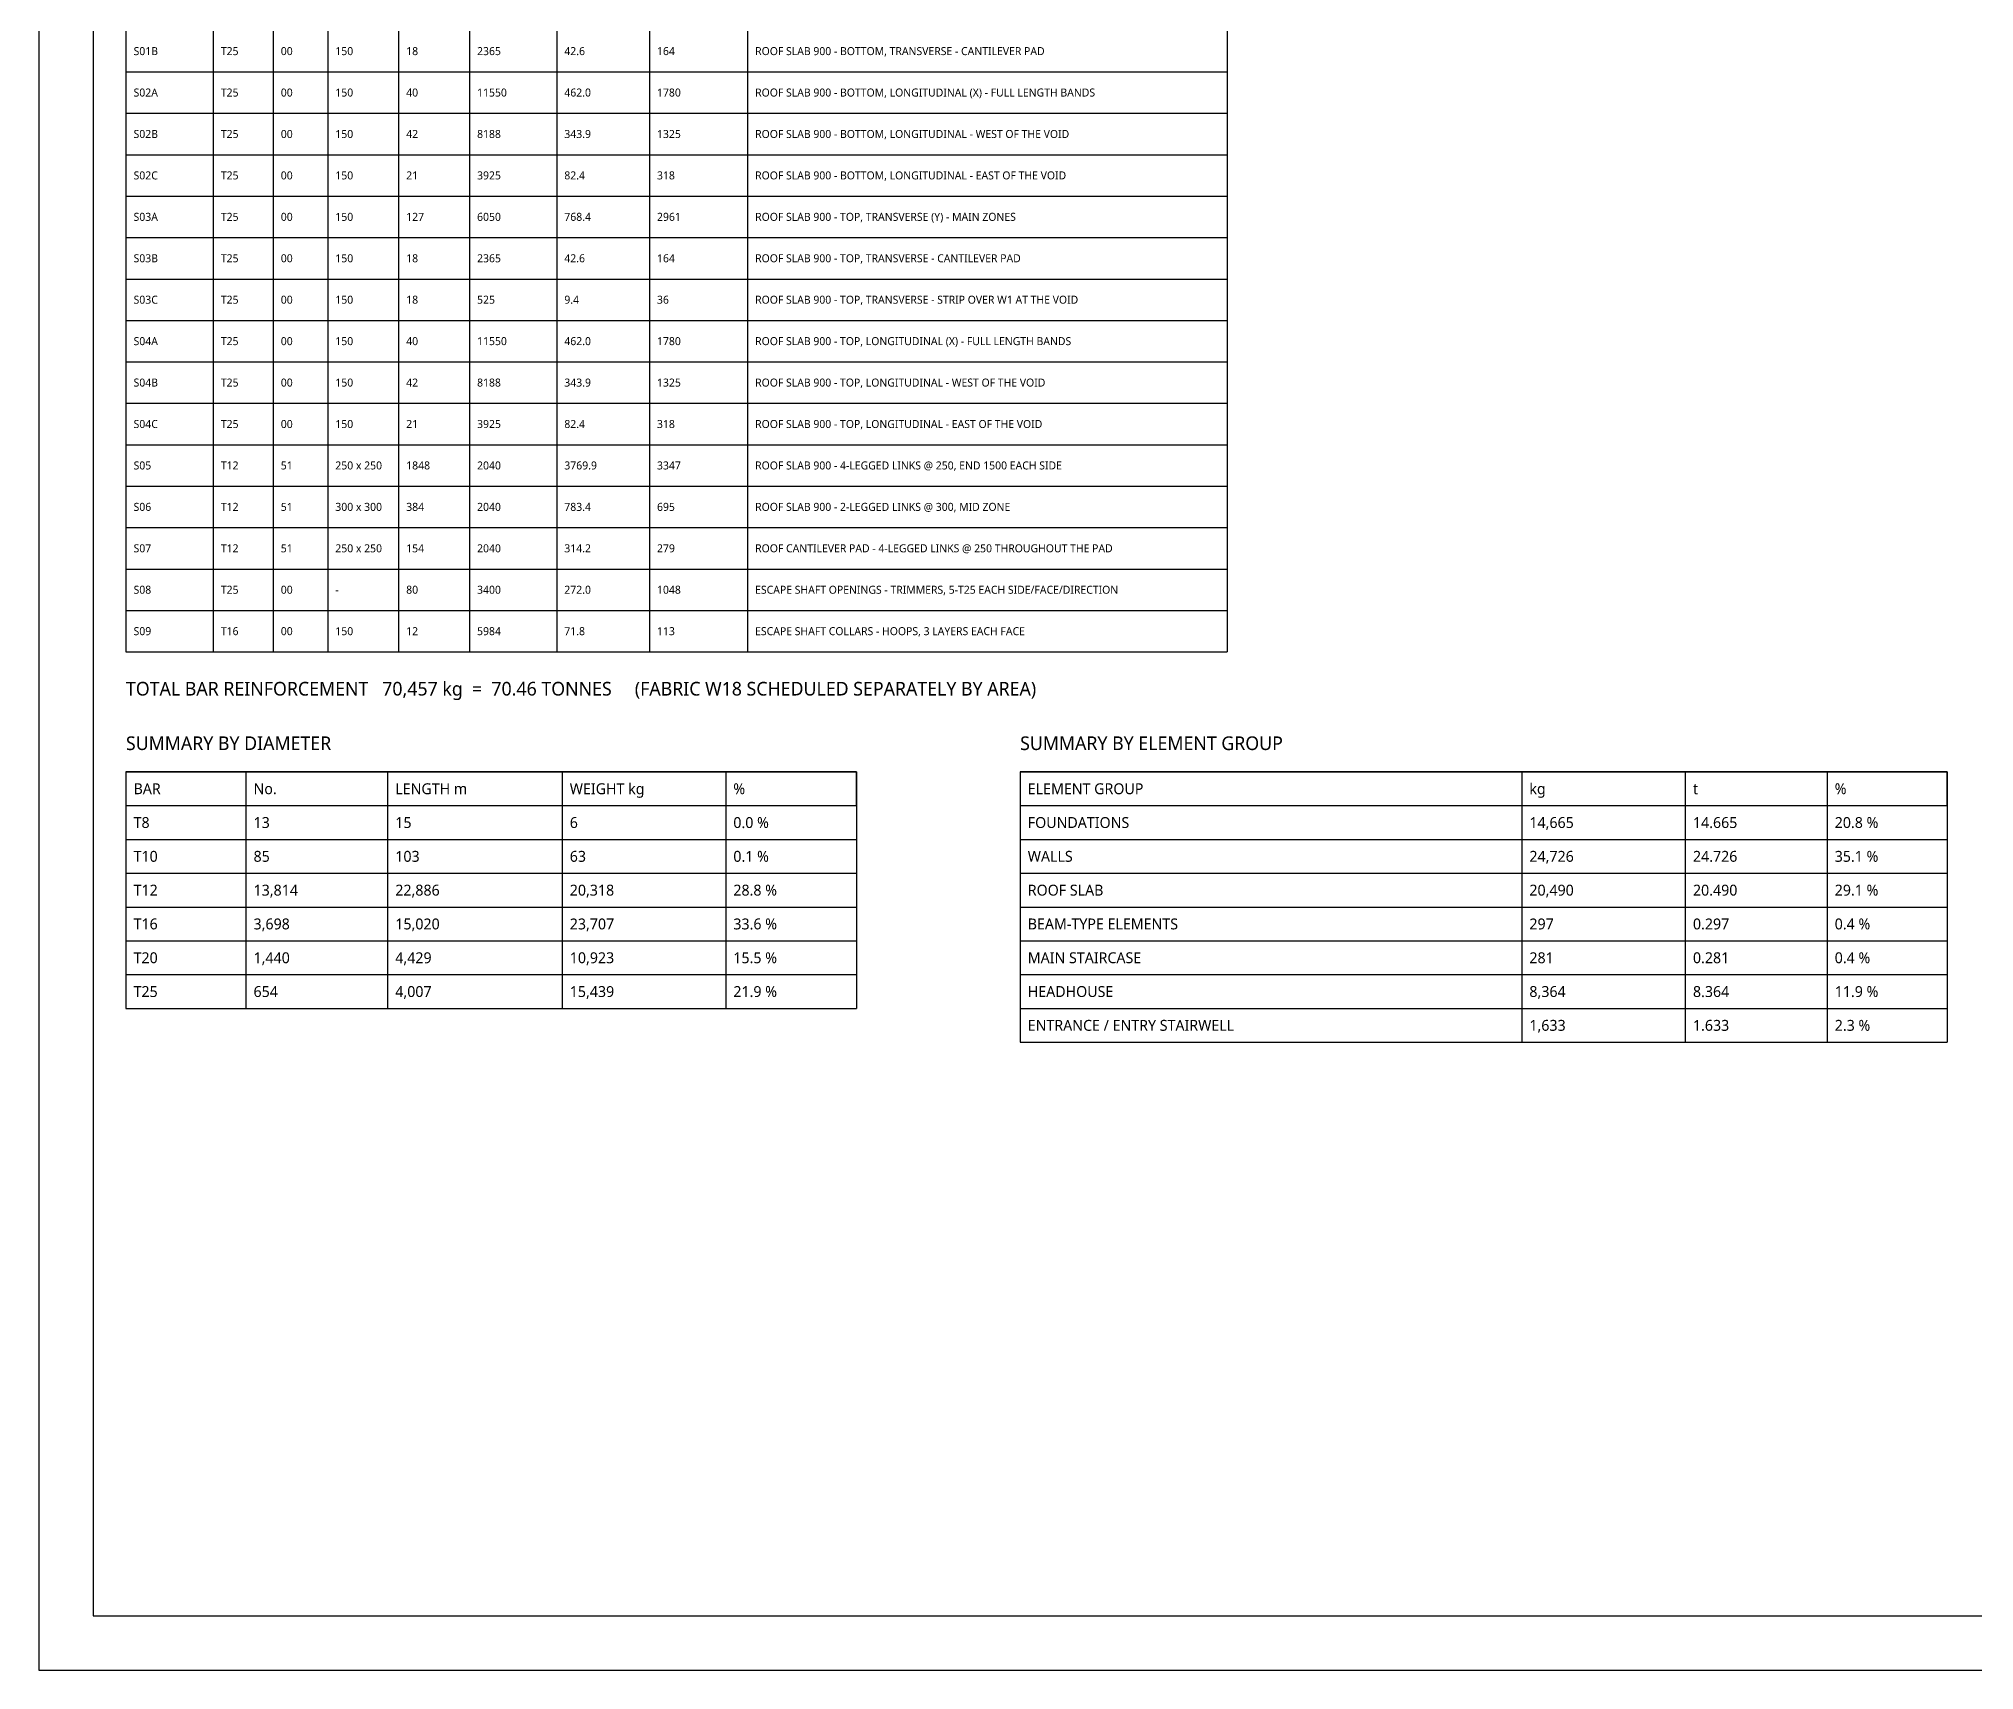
# Model space of a CAD drawing. Header units: millimetres. Extents: x 0 to 841, y 0 to 594.
# Drawn here: x 0 to 355, y 0 to 299.3 of the extents above; entities that cross this region are included whole.
import ezdxf

# ---------------------------------------------------------------- set-up
doc = ezdxf.new("R2010")
doc.units = ezdxf.units.MM
for name, color, linetype in [('S-BLAST', 1, 'Continuous'), ('S-TABLE', 7, 'Continuous'), ('S-TITLE', 7, 'Continuous')]:
    doc.layers.add(name, color=color, linetype=linetype)
doc.styles.add('OpenSans', font='OpenSans-Regular.ttf')

msp = doc.modelspace()

# ---------------------------------------------------------------- linework, layer by layer
at = {"layer": 'S-TABLE'}
for p, q in [((16, 544), (16, 186.8)), ((32, 544), (32, 186.8)), ((43, 544), (43, 186.8)), ((53, 544), (53, 186.8)), ((66, 544), (66, 186.8)), ((79, 544), (79, 186.8)), ((95, 544), (95, 186.8)), ((112, 544), (112, 186.8)), ((130, 544), (130, 186.8)), ((218, 544), (218, 186.8)), ((16, 293.2), (218, 293.2)), ((16, 285.6), (218, 285.6)), ((16, 278), (218, 278)), ((16, 270.4), (218, 270.4)), ((16, 262.8), (218, 262.8)), ((16, 255.2), (218, 255.2)), ((16, 247.6), (218, 247.6)), ((16, 240), (218, 240)), ((16, 232.4), (218, 232.4)), ((16, 224.8), (218, 224.8)), ((16, 217.2), (218, 217.2)), ((16, 209.6), (218, 209.6)), ((16, 202), (218, 202)), ((16, 194.4), (218, 194.4)), ((16, 186.8), (218, 186.8)), ((16, 164.8), (150, 164.8)), ((16, 164.8), (16, 121.4)), ((38, 164.8), (38, 121.4)), ((64, 164.8), (64, 121.4)), ((96, 164.8), (96, 121.4)), ((126, 164.8), (126, 121.4)), ((150, 164.8), (150, 121.4)), ((180, 164.8), (350, 164.8)), ((180, 164.8), (180, 115.2)), ((272, 164.8), (272, 115.2)), ((302, 164.8), (302, 115.2)), ((328, 164.8), (328, 115.2)), ((350, 164.8), (350, 115.2)), ((16, 152.4), (150, 152.4)), ((180, 152.4), (350, 152.4)), ((16, 146.2), (150, 146.2)), ((180, 146.2), (350, 146.2)), ((16, 140), (150, 140)), ((180, 140), (350, 140)), ((16, 133.8), (150, 133.8)), ((180, 133.8), (350, 133.8)), ((16, 127.6), (150, 127.6)), ((180, 127.6), (350, 127.6)), ((16, 121.4), (150, 121.4)), ((180, 121.4), (350, 121.4)), ((180, 115.2), (350, 115.2))]:
    msp.add_line(p, q, dxfattribs=at)
for points in [[(16, 158.6), (150, 158.6), (150, 164.8), (16, 164.8)], [(180, 158.6), (350, 158.6), (350, 164.8), (180, 164.8)]]:
    msp.add_lwpolyline(points, close=True, dxfattribs=at)
at = {"layer": 'S-TITLE'}
for points in [[(0, 0), (841, 0), (841, 594), (0, 594)], [(10, 10), (831, 10), (831, 584), (10, 584)]]:
    msp.add_lwpolyline(points, close=True, dxfattribs=at)

# ---------------------------------------------------------------- texts
at = {"layer": 'S-BLAST', "style": 'OpenSans'}
msp.add_text('TOTAL BAR REINFORCEMENT   70,457 kg  =  70.46 TONNES     (FABRIC W18 SCHEDULED SEPARATELY BY AREA)', height=2.5, dxfattribs=at).set_placement((16, 178.8))
at = {"layer": 'S-TABLE', "style": 'OpenSans'}
for s, height, p in [('S01B', 1.468, (17.4, 296.27)), ('T25', 1.468, (33.4, 296.27)), ('00', 1.468, (44.4, 296.27)), ('150', 1.468, (54.4, 296.27)), ('18', 1.468, (67.4, 296.27)), ('2365', 1.468, (80.4, 296.27)), ('42.6', 1.468, (96.4, 296.27)), ('164', 1.468, (113.4, 296.27)), ('ROOF SLAB 900 - BOTTOM, TRANSVERSE - CANTILEVER PAD', 1.4678, (131.4, 296.27)), ('S02A', 1.468, (17.4, 288.67)), ('T25', 1.468, (33.4, 288.67)), ('00', 1.468, (44.4, 288.67)), ('150', 1.468, (54.4, 288.67)), ('40', 1.468, (67.4, 288.67)), ('11550', 1.468, (80.4, 288.67)), ('462.0', 1.468, (96.4, 288.67)), ('1780', 1.468, (113.4, 288.67)), ('ROOF SLAB 900 - BOTTOM, LONGITUDINAL (X) - FULL LENGTH BANDS', 1.4678, (131.4, 288.67)), ('S02B', 1.468, (17.4, 281.07)), ('T25', 1.468, (33.4, 281.07)), ('00', 1.468, (44.4, 281.07)), ('150', 1.468, (54.4, 281.07)), ('42', 1.468, (67.4, 281.07)), ('8188', 1.468, (80.4, 281.07)), ('343.9', 1.468, (96.4, 281.07)), ('1325', 1.468, (113.4, 281.07)), ('ROOF SLAB 900 - BOTTOM, LONGITUDINAL - WEST OF THE VOID', 1.4678, (131.4, 281.07)), ('S02C', 1.468, (17.4, 273.47)), ('T25', 1.468, (33.4, 273.47)), ('00', 1.468, (44.4, 273.47)), ('150', 1.468, (54.4, 273.47)), ('21', 1.468, (67.4, 273.47)), ('3925', 1.468, (80.4, 273.47)), ('82.4', 1.468, (96.4, 273.47)), ('318', 1.468, (113.4, 273.47)), ('ROOF SLAB 900 - BOTTOM, LONGITUDINAL - EAST OF THE VOID', 1.4678, (131.4, 273.47)), ('S03A', 1.468, (17.4, 265.87)), ('T25', 1.468, (33.4, 265.87)), ('00', 1.468, (44.4, 265.87)), ('150', 1.468, (54.4, 265.87)), ('127', 1.468, (67.4, 265.87)), ('6050', 1.468, (80.4, 265.87)), ('768.4', 1.468, (96.4, 265.87)), ('2961', 1.468, (113.4, 265.87)), ('ROOF SLAB 900 - TOP, TRANSVERSE (Y) - MAIN ZONES', 1.4678, (131.4, 265.87)), ('S03B', 1.468, (17.4, 258.27)), ('T25', 1.468, (33.4, 258.27)), ('00', 1.468, (44.4, 258.27)), ('150', 1.468, (54.4, 258.27)), ('18', 1.468, (67.4, 258.27)), ('2365', 1.468, (80.4, 258.27)), ('42.6', 1.468, (96.4, 258.27)), ('164', 1.468, (113.4, 258.27)), ('ROOF SLAB 900 - TOP, TRANSVERSE - CANTILEVER PAD', 1.4678, (131.4, 258.27)), ('S03C', 1.468, (17.4, 250.67)), ('T25', 1.468, (33.4, 250.67)), ('00', 1.468, (44.4, 250.67)), ('150', 1.468, (54.4, 250.67)), ('18', 1.468, (67.4, 250.67)), ('525', 1.468, (80.4, 250.67)), ('9.4', 1.468, (96.4, 250.67)), ('36', 1.468, (113.4, 250.67)), ('ROOF SLAB 900 - TOP, TRANSVERSE - STRIP OVER W1 AT THE VOID', 1.4678, (131.4, 250.67)), ('S04A', 1.468, (17.4, 243.07)), ('T25', 1.468, (33.4, 243.07)), ('00', 1.468, (44.4, 243.07)), ('150', 1.468, (54.4, 243.07)), ('40', 1.468, (67.4, 243.07)), ('11550', 1.468, (80.4, 243.07)), ('462.0', 1.468, (96.4, 243.07)), ('1780', 1.468, (113.4, 243.07)), ('ROOF SLAB 900 - TOP, LONGITUDINAL (X) - FULL LENGTH BANDS', 1.4678, (131.4, 243.07)), ('S04B', 1.468, (17.4, 235.47)), ('T25', 1.468, (33.4, 235.47)), ('00', 1.468, (44.4, 235.47)), ('150', 1.468, (54.4, 235.47)), ('42', 1.468, (67.4, 235.47)), ('8188', 1.468, (80.4, 235.47)), ('343.9', 1.468, (96.4, 235.47)), ('1325', 1.468, (113.4, 235.47)), ('ROOF SLAB 900 - TOP, LONGITUDINAL - WEST OF THE VOID', 1.4678, (131.4, 235.47)), ('S04C', 1.468, (17.4, 227.87)), ('T25', 1.468, (33.4, 227.87)), ('00', 1.468, (44.4, 227.87)), ('150', 1.468, (54.4, 227.87)), ('21', 1.468, (67.4, 227.87)), ('3925', 1.468, (80.4, 227.87)), ('82.4', 1.468, (96.4, 227.87)), ('318', 1.468, (113.4, 227.87)), ('ROOF SLAB 900 - TOP, LONGITUDINAL - EAST OF THE VOID', 1.4678, (131.4, 227.87)), ('S05', 1.468, (17.4, 220.27)), ('T12', 1.468, (33.4, 220.27)), ('51', 1.468, (44.4, 220.27)), ('250 x 250', 1.468, (54.4, 220.27)), ('1848', 1.468, (67.4, 220.27)), ('2040', 1.468, (80.4, 220.27)), ('3769.9', 1.468, (96.4, 220.27)), ('3347', 1.468, (113.4, 220.27)), ('ROOF SLAB 900 - 4-LEGGED LINKS @ 250, END 1500 EACH SIDE', 1.4678, (131.4, 220.27)), ('S06', 1.468, (17.4, 212.67)), ('T12', 1.468, (33.4, 212.67)), ('51', 1.468, (44.4, 212.67)), ('300 x 300', 1.468, (54.4, 212.67)), ('384', 1.468, (67.4, 212.67)), ('2040', 1.468, (80.4, 212.67)), ('783.4', 1.468, (96.4, 212.67)), ('695', 1.468, (113.4, 212.67)), ('ROOF SLAB 900 - 2-LEGGED LINKS @ 300, MID ZONE', 1.4678, (131.4, 212.67)), ('S07', 1.468, (17.4, 205.07)), ('T12', 1.468, (33.4, 205.07)), ('51', 1.468, (44.4, 205.07)), ('250 x 250', 1.468, (54.4, 205.07)), ('154', 1.468, (67.4, 205.07)), ('2040', 1.468, (80.4, 205.07)), ('314.2', 1.468, (96.4, 205.07)), ('279', 1.468, (113.4, 205.07)), ('ROOF CANTILEVER PAD - 4-LEGGED LINKS @ 250 THROUGHOUT THE PAD', 1.4678, (131.4, 205.07)), ('S08', 1.468, (17.4, 197.47)), ('T25', 1.468, (33.4, 197.47)), ('00', 1.468, (44.4, 197.47)), ('80', 1.468, (67.4, 197.47)), ('3400', 1.468, (80.4, 197.47)), ('272.0', 1.468, (96.4, 197.47)), ('1048', 1.468, (113.4, 197.47)), ('ESCAPE SHAFT OPENINGS - TRIMMERS, 5-T25 EACH SIDE/FACE/DIRECTION', 1.4678, (131.4, 197.47)), ('-', 1.47, (54.4, 197.47)), ('S09', 1.468, (17.4, 189.87)), ('T16', 1.468, (33.4, 189.87)), ('00', 1.468, (44.4, 189.87)), ('150', 1.468, (54.4, 189.87)), ('12', 1.468, (67.4, 189.87)), ('5984', 1.468, (80.4, 189.87)), ('71.8', 1.468, (96.4, 189.87)), ('113', 1.468, (113.4, 189.87)), ('ESCAPE SHAFT COLLARS - HOOPS, 3 LAYERS EACH FACE', 1.4678, (131.4, 189.87)), ('BAR', 2, (17.4, 160.7)), ('No.', 2, (39.4, 160.7)), ('LENGTH m', 2, (65.4, 160.7)), ('WEIGHT kg', 2, (97.4, 160.7)), ('%', 2, (127.4, 160.7)), ('ELEMENT GROUP', 2, (181.4, 160.7)), ('kg', 2, (273.4, 160.7)), ('t', 2, (303.4, 160.7)), ('%', 2, (329.4, 160.7)), ('T8', 2, (17.4, 154.5)), ('13', 2, (39.4, 154.5)), ('15', 2, (65.4, 154.5)), ('6', 2, (97.4, 154.5)), ('0.0 %', 2, (127.4, 154.5)), ('FOUNDATIONS', 2, (181.4, 154.5)), ('14,665', 2, (273.4, 154.5)), ('14.665', 2, (303.4, 154.5)), ('20.8 %', 2, (329.4, 154.5)), ('T10', 2, (17.4, 148.3)), ('85', 2, (39.4, 148.3)), ('103', 2, (65.4, 148.3)), ('63', 2, (97.4, 148.3)), ('0.1 %', 2, (127.4, 148.3)), ('WALLS', 2, (181.4, 148.3)), ('24,726', 2, (273.4, 148.3)), ('24.726', 2, (303.4, 148.3)), ('35.1 %', 2, (329.4, 148.3)), ('T12', 2, (17.4, 142.1)), ('13,814', 2, (39.4, 142.1)), ('22,886', 2, (65.4, 142.1)), ('20,318', 2, (97.4, 142.1)), ('28.8 %', 2, (127.4, 142.1)), ('ROOF SLAB', 2, (181.4, 142.1)), ('20,490', 2, (273.4, 142.1)), ('20.490', 2, (303.4, 142.1)), ('29.1 %', 2, (329.4, 142.1)), ('T16', 2, (17.4, 135.9)), ('3,698', 2, (39.4, 135.9)), ('15,020', 2, (65.4, 135.9)), ('23,707', 2, (97.4, 135.9)), ('33.6 %', 2, (127.4, 135.9)), ('BEAM-TYPE ELEMENTS', 2, (181.4, 135.9)), ('297', 2, (273.4, 135.9)), ('0.297', 2, (303.4, 135.9)), ('0.4 %', 2, (329.4, 135.9)), ('T20', 2, (17.4, 129.7)), ('1,440', 2, (39.4, 129.7)), ('4,429', 2, (65.4, 129.7)), ('10,923', 2, (97.4, 129.7)), ('15.5 %', 2, (127.4, 129.7)), ('MAIN STAIRCASE', 2, (181.4, 129.7)), ('281', 2, (273.4, 129.7)), ('0.281', 2, (303.4, 129.7)), ('0.4 %', 2, (329.4, 129.7)), ('T25', 2, (17.4, 123.5)), ('654', 2, (39.4, 123.5)), ('4,007', 2, (65.4, 123.5)), ('15,439', 2, (97.4, 123.5)), ('21.9 %', 2, (127.4, 123.5)), ('HEADHOUSE', 2, (181.4, 123.5)), ('8,364', 2, (273.4, 123.5)), ('8.364', 2, (303.4, 123.5)), ('11.9 %', 2, (329.4, 123.5)), ('ENTRANCE / ENTRY STAIRWELL', 2, (181.4, 117.3)), ('1,633', 2, (273.4, 117.3)), ('1.633', 2, (303.4, 117.3)), ('2.3 %', 2, (329.4, 117.3))]:
    msp.add_text(s, height=height, dxfattribs=at).set_placement(p)
at = {"layer": 'S-TITLE', "style": 'OpenSans'}
for s, p in [('SUMMARY BY DIAMETER', (16, 168.8)), ('SUMMARY BY ELEMENT GROUP', (180, 168.8))]:
    msp.add_text(s, height=2.5, dxfattribs=at).set_placement(p)

doc.saveas('drawing.dxf')
